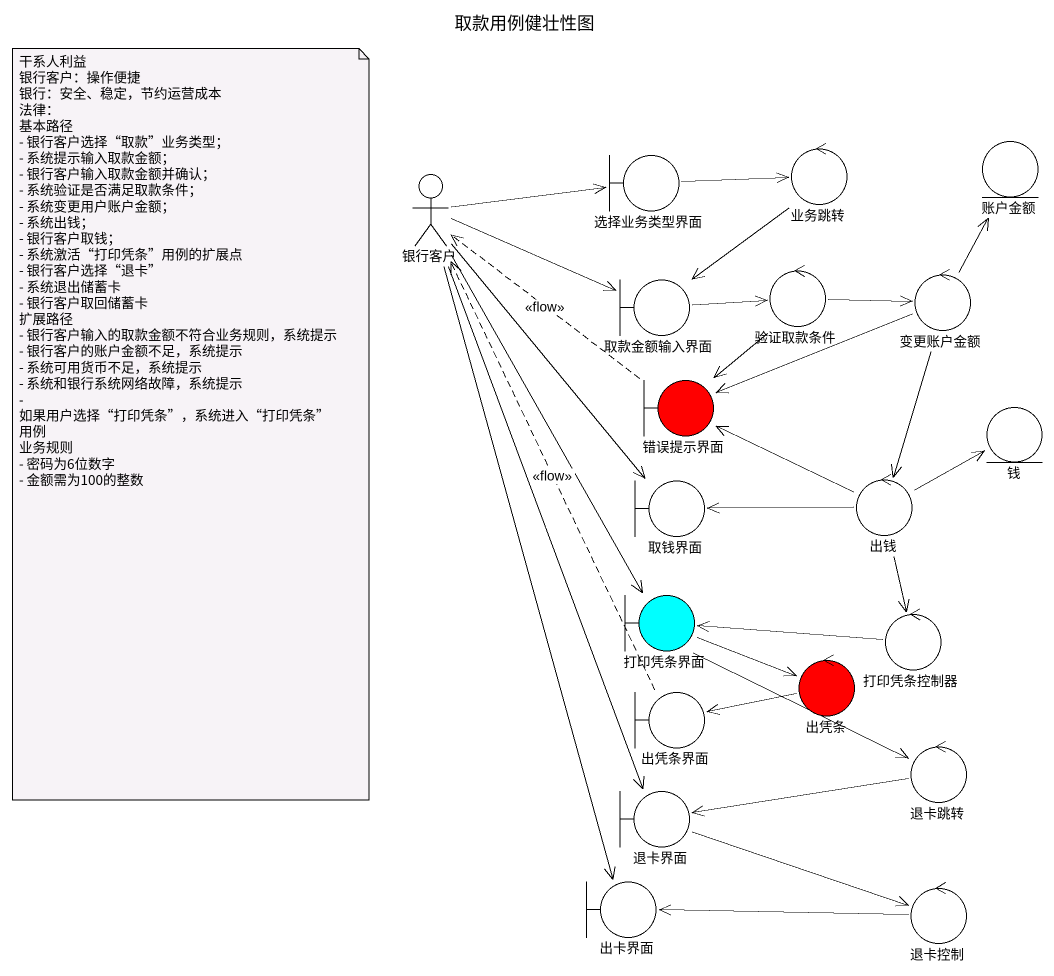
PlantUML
@startuml
title 取款用例健壮性图
actor 银行客户
boundary 选择业务类型界面
control 业务跳转
entity 账户金额
boundary 取款金额输入界面
control 验证取款条件
control 变更账户金额
boundary 错误提示界面 #FF0000
entity 钱
boundary 取钱界面
control 出钱
boundary 打印凭条界面 #00FFFF
control 打印凭条控制器
boundary 出凭条界面
control 出凭条 #FF0000
control 退卡跳转
boundary 退卡界面
boundary 出卡界面
control 退卡控制
银行客户 -right-> 选择业务类型界面
银行客户 -right-> 取款金额输入界面
银行客户 --> 取钱界面
银行客户 --> 打印凭条界面
银行客户 --> 退卡界面
银行客户 --> 出卡界面
选择业务类型界面 -right-> 业务跳转
业务跳转 --> 取款金额输入界面
取款金额输入界面 -right-> 验证取款条件
验证取款条件 -right-> 变更账户金额
验证取款条件 --> 错误提示界面
变更账户金额 -up-> 账户金额
变更账户金额 -left-> 错误提示界面
变更账户金额 --> 出钱
错误提示界面 .up.> 银行客户 : <<flow>>
出钱 -left-> 错误提示界面
出钱 -right-> 钱
出钱 -left-> 取钱界面
出钱 --> 打印凭条控制器
打印凭条界面 -right-> 出凭条
打印凭条界面 -right-> 退卡跳转
打印凭条控制器 -left-> 打印凭条界面
出凭条界面 .up.> 银行客户 : <<flow>>
出凭条 -left-> 出凭条界面
退卡跳转 -left-> 退卡界面
退卡界面 -right-> 退卡控制
退卡控制 -left-> 出卡界面
note as N1
  干系人利益
  银行客户：操作便捷
  银行：安全、稳定，节约运营成本
  法律：
  基本路径
  - 银行客户选择“取款”业务类型；
  - 系统提示输入取款金额；
  - 银行客户输入取款金额并确认；
  - 系统验证是否满足取款条件；
  - 系统变更用户账户金额；
  - 系统出钱；
  - 银行客户取钱；
  - 系统激活“打印凭条”用例的扩展点
  - 银行客户选择“退卡”
  - 系统退出储蓄卡
  - 银行客户取回储蓄卡
  扩展路径
  - 银行客户输入的取款金额不符合业务规则，系统提示
  - 银行客户的账户金额不足，系统提示
  - 系统可用货币不足，系统提示
  - 系统和银行系统网络故障，系统提示
  - 如果用户选择“打印凭条”，系统进入“打印凭条”用例
  业务规则
  - 密码为6位数字
  - 金额需为100的整数
end note
@enduml
